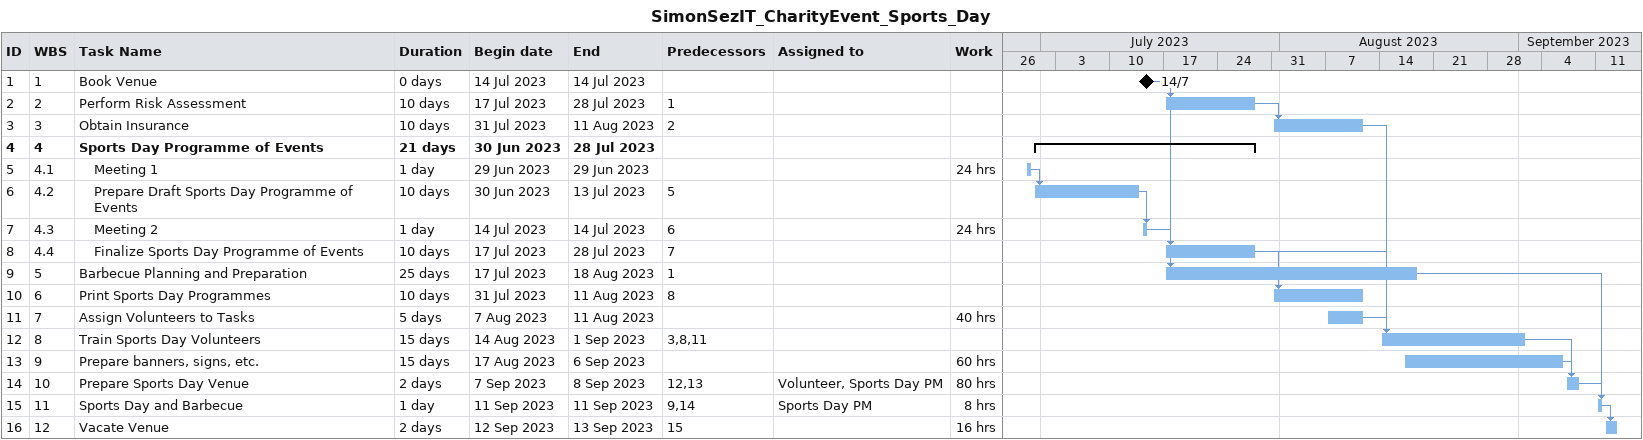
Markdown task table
SimonSezIT_CharityEvent_Sports_Day

| ID | WBS | Task | Duration | Start | Finish | Predecessors | Resources | Work (h) |
|---|---|---|---|---|---|---|---|---|
| 1 | 1 | Book Venue | 0d | 2023-07-14 | 2023-07-14 |  |  |  |
| 2 | 2 | Perform Risk Assessment | 10d | 2023-07-17 | 2023-07-28 | 1 |  |  |
| 3 | 3 | Obtain Insurance | 10d | 2023-07-31 | 2023-08-11 | 2 |  |  |
| 4 | 4 | **Sports Day Programme of Events** | 21d | 2023-06-30 | 2023-07-28 |  |  |  |
| 5 | 4.1 | Meeting 1 | 1d | 2023-06-29 | 2023-06-29 |  |  | 24 |
| 6 | 4.2 | Prepare Draft Sports Day Programme of Events | 10d | 2023-06-30 | 2023-07-13 | 5 |  |  |
| 7 | 4.3 | Meeting 2 | 1d | 2023-07-14 | 2023-07-14 | 6 |  | 24 |
| 8 | 4.4 | Finalize Sports Day Programme of Events | 10d | 2023-07-17 | 2023-07-28 | 7 |  |  |
| 9 | 5 | Barbecue Planning and Preparation | 25d | 2023-07-17 | 2023-08-18 | 1 |  |  |
| 10 | 6 | Print Sports Day Programmes | 10d | 2023-07-31 | 2023-08-11 | 8 |  |  |
| 11 | 7 | Assign Volunteers to Tasks | 5d | 2023-08-07 | 2023-08-11 |  |  | 40 |
| 12 | 8 | Train Sports Day Volunteers | 15d | 2023-08-14 | 2023-09-01 | 3, 8, 11 |  |  |
| 13 | 9 | Prepare banners, signs, etc. | 15d | 2023-08-17 | 2023-09-06 |  |  | 60 |
| 14 | 10 | Prepare Sports Day Venue | 2d | 2023-09-07 | 2023-09-08 | 12, 13 | Volunteer, Sports Day PM | 80 |
| 15 | 11 | Sports Day and Barbecue | 1d | 2023-09-11 | 2023-09-11 | 9, 14 | Sports Day PM | 8 |
| 16 | 12 | Vacate Venue | 2d | 2023-09-12 | 2023-09-13 | 15 |  | 16 |
